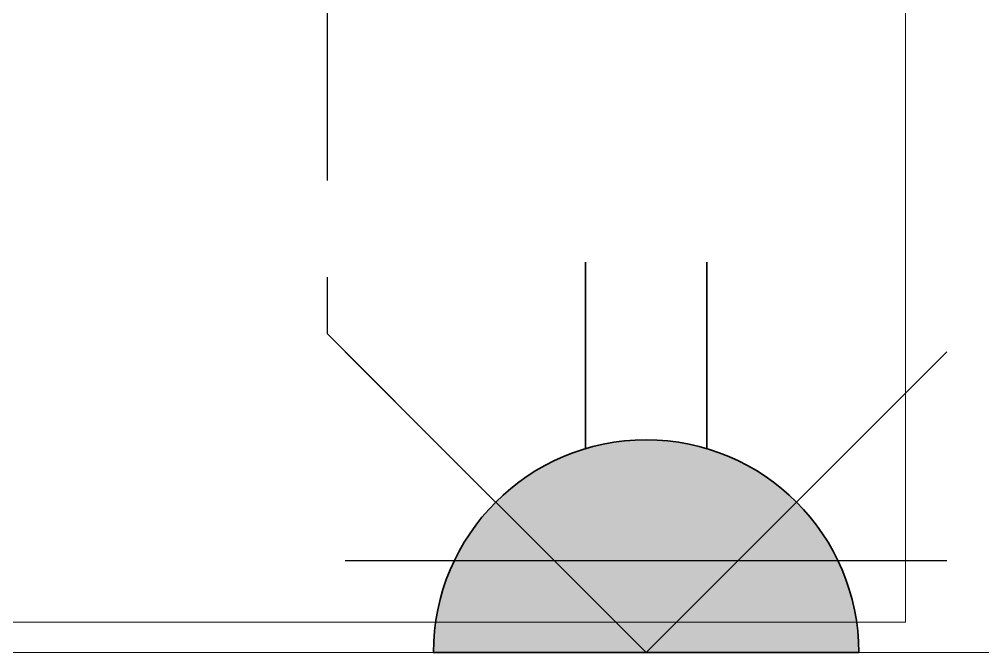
# Model space of a CAD drawing. Header units: inches. Extents: x -12418 to 242017, y -29325 to 19878.
# Drawn here: x 6534 to 7327, y -10017 to -9497 of the extents above; entities that cross this region are included whole.
import ezdxf
from ezdxf.enums import TextEntityAlignment as Align

# ---------------------------------------------------------------- set-up
doc = ezdxf.new("R2010")
doc.units = ezdxf.units.IN
doc.header["$LTSCALE"] = 25
doc.header["$MEASUREMENT"] = 0
doc.linetypes.add('DASHDOT', pattern=[25.4, 12.7, -6.35, 0, -6.35])
doc.linetypes.add('HIDDEN', pattern=[9.525, 6.35, -3.175])
doc.layers.get('0').update_dxf_attribs({"color": 8})
doc.layers.get('Defpoints').update_dxf_attribs({"color": 8})
for name, color, linetype, lineweight in [('00-Ground Floor$0$LOADING', 253, 'Continuous', 5), ('00-Ground Floor$0$NEW Wall', 166, 'Continuous', 5), ('00-Ground Floor$0$Walls', 251, 'Continuous', 5), ('E-LITE-CLNG-CNDT', 6, 'DASHDOT', 35), ('E-LITE-EXIT-NUMB', 6, 'Continuous', 25), ('E-POWR-FLOR-CNDT', 6, 'HIDDEN', 25), ('E-POWR-WALL @ 100', 4, 'Continuous', 35)]:
    doc.layers.add(name, color=color, linetype=linetype, lineweight=lineweight)
doc.styles.add('DC_Simplex', font='SIMPLEX.shx', dxfattribs={"width": 0.7})

# ---------------------------------------------------------------- blocks, each defined once
blk = doc.blocks.new('*X106')
at = {"color": 0}
for p, q in [((13, 1), (13, 1)), ((13, 1), (13, 1)), ((13, 1), (13, 1)), ((13, 1), (13, 1)), ((13, 1), (13, 1)), ((13, 1), (13, 1)), ((13, 1), (13, 1)), ((13, 1), (13, 1)), ((13, 1), (13, 1)), ((13, 1), (13, 1)), ((13, 1), (13, 1)), ((13, 1), (13, 1)), ((13, 1), (13, 1)), ((13, 1), (13, 1)), ((13, 1), (13, 1)), ((13, 1), (14, 1)), ((13, 1), (14, 1)), ((13, 1), (14, 1)), ((13, 1), (13, 1)), ((13, 1), (13, 1)), ((13, 1), (13, 1)), ((13, 1), (13, 1)), ((13, 1), (13, 1)), ((13, 1), (13, 1)), ((13, 1), (13, 1)), ((13, 1), (13, 1)), ((13, 1), (13, 1)), ((13, 1), (13, 1)), ((13, 1), (13, 1)), ((13, 1), (13, 1)), ((13, 1), (13, 1)), ((13, 1), (13, 1)), ((13, 1), (13, 1)), ((13, 1), (13, 1)), ((13, 1), (13, 1)), ((13, 1), (13, 1)), ((13, 1), (13, 1)), ((13, 1), (13, 1)), ((13, 1), (13, 1)), ((13, 1), (13, 1)), ((13, 1), (13, 1)), ((13, 1), (13, 1)), ((13, 1), (13, 1)), ((13, 1), (13, 1)), ((13, 1), (13, 1)), ((13, 1), (13, 1)), ((13, 1), (13, 1)), ((13, 1), (13, 1)), ((13, 1), (13, 1)), ((13, 1), (13, 1)), ((13, 1), (13, 1)), ((13, 1), (13, 1)), ((13, 1), (13, 1)), ((13, 1), (13, 1)), ((13, 1), (13, 1)), ((13, 1), (13, 1)), ((13, 1), (13, 1)), ((13, 1), (13, 1)), ((13, 1), (13, 1)), ((13, 1), (13, 1)), ((13, 1), (13, 1)), ((13, 1), (13, 1)), ((13, 1), (13, 1)), ((13, 1), (13, 1)), ((13, 1), (13, 1)), ((13, 1), (13, 1)), ((13, 1), (13, 1)), ((13, 1), (13, 1)), ((13, 1), (13, 1)), ((13, 1), (13, 1)), ((13, 1), (13, 1)), ((13, 1), (13, 1)), ((13, 1), (13, 1)), ((13, 1), (13, 1)), ((13, 1), (13, 1)), ((13, 1), (13, 1)), ((13, 1), (13, 1)), ((13, 1), (13, 1)), ((13, 1), (13, 1)), ((13, 1), (13, 1)), ((13, 1), (13, 1)), ((13, 1), (13, 1)), ((13, 1), (13, 1)), ((13, 1), (13, 1)), ((13, 1), (13, 1)), ((13, 1), (13, 1)), ((13, 1), (13, 1)), ((13, 1), (13, 1)), ((13, 1), (13, 1)), ((13, 1), (13, 1)), ((13, 1), (13, 1)), ((13, 1), (13, 1)), ((13, 1), (13, 1)), ((13, 1), (13, 1)), ((13, 1), (13, 1)), ((13, 1), (13, 1)), ((13, 1), (13, 1)), ((13, 1), (13, 1)), ((13, 1), (13, 1)), ((13, 1), (13, 1)), ((13, 1), (13, 1)), ((13, 1), (13, 1)), ((13, 1), (13, 1)), ((13, 1), (13, 1)), ((13, 1), (13, 1)), ((13, 1), (13, 1)), ((13, 1), (13, 1)), ((13, 1), (13, 1)), ((13, 1), (13, 1)), ((13, 1), (13, 1)), ((13, 1), (13, 1)), ((13, 1), (13, 1)), ((13, 1), (13, 1)), ((13, 1), (13, 1)), ((13, 1), (13, 1)), ((13, 1), (13, 1)), ((13, 1), (13, 1)), ((13, 1), (13, 1)), ((13, 1), (13, 1)), ((13, 1), (13, 1)), ((13, 1), (13, 1)), ((13, 1), (13, 1)), ((13, 1), (13, 1)), ((13, 1), (14, 1)), ((13, 0), (13, 0)), ((13, 0), (13, 0)), ((13, 0), (13, 0)), ((13, 0), (13, 0)), ((13, 0), (13, 0)), ((13, 0), (13, 0)), ((13, 0), (13, 0)), ((13, 0), (13, 0)), ((13, 0), (13, 0)), ((13, 0), (13, 0)), ((13, 0), (13, 0)), ((13, 0), (13, 0)), ((13, 0), (13, 0)), ((13, 0), (13, 0)), ((13, 0), (13, 0)), ((13, 0), (13, 0)), ((13, 0), (13, 0)), ((13, 0), (13, 0)), ((13, 0), (13, 0)), ((13, 0), (13, 0)), ((13, 0), (13, 0)), ((13, 0), (13, 0)), ((13, 0), (13, 0)), ((13, 0), (13, 0)), ((13, 0), (13, 0)), ((13, 0), (13, 0)), ((13, 0), (13, 0)), ((13, 0), (13, 0)), ((13, 0), (13, 0)), ((13, 0), (13, 0)), ((13, 0), (13, 0)), ((13, 0), (13, 0)), ((13, 0), (13, 0)), ((13, 0), (13, 0)), ((13, 0), (13, 0)), ((13, 0), (13, 0)), ((13, 0), (13, 0)), ((13, 0), (13, 0)), ((13, 0), (13, 0)), ((13, 0), (13, 0)), ((13, 0), (13, 0)), ((13, 0), (13, 0)), ((13, 0), (13, 0)), ((13, 0), (13, 0)), ((13, 0), (13, 0)), ((13, 0), (13, 0)), ((13, 0), (13, 0)), ((13, 0), (13, 0)), ((13, 0), (14, 0)), ((13, 0), (14, 0)), ((13, 0), (13, 0)), ((13, 0), (14, 0)), ((14, 1), (14, 1)), ((14, 1), (14, 1)), ((14, 1), (14, 1)), ((14, 1), (14, 1)), ((14, 1), (14, 1)), ((14, 1), (14, 1)), ((14, 1), (14, 1)), ((14, 1), (14, 1)), ((14, 1), (14, 1)), ((14, 1), (14, 1)), ((14, 1), (14, 1)), ((14, 1), (14, 1)), ((14, 1), (14, 1)), ((14, 1), (14, 1)), ((14, 1), (14, 1)), ((14, 1), (14, 1)), ((14, 1), (14, 1)), ((14, 1), (14, 1)), ((14, 1), (14, 1)), ((14, 1), (14, 1)), ((14, 1), (14, 1)), ((14, 1), (14, 1)), ((14, 1), (14, 1)), ((14, 1), (14, 1)), ((14, 1), (14, 1)), ((14, 1), (14, 1)), ((14, 1), (14, 1)), ((14, 1), (14, 1)), ((14, 1), (14, 1)), ((14, 1), (14, 1)), ((14, 1), (14, 1)), ((14, 1), (14, 1)), ((14, 1), (14, 1)), ((14, 1), (14, 1)), ((14, 1), (14, 1)), ((14, 1), (14, 1)), ((14, 1), (14, 1)), ((14, 1), (14, 1)), ((14, 1), (14, 1)), ((14, 1), (14, 1)), ((14, 1), (14, 1)), ((14, 1), (14, 1)), ((14, 1), (14, 1)), ((14, 1), (14, 1)), ((14, 1), (14, 1)), ((14, 1), (14, 1)), ((14, 1), (14, 1)), ((14, 1), (14, 1)), ((14, 1), (14, 1)), ((14, 1), (14, 1)), ((14, 1), (14, 1)), ((14, 1), (14, 1)), ((14, 1), (14, 1)), ((14, 1), (14, 1)), ((14, 1), (14, 1)), ((14, 1), (14, 1)), ((14, 1), (14, 1)), ((14, 1), (14, 1)), ((14, 1), (14, 1)), ((14, 1), (14, 1)), ((14, 1), (14, 1)), ((14, 1), (14, 1)), ((14, 1), (14, 1)), ((14, 1), (14, 1)), ((14, 1), (14, 1)), ((14, 1), (14, 1)), ((14, 1), (14, 1)), ((14, 1), (14, 1)), ((14, 1), (14, 1)), ((14, 1), (14, 1)), ((14, 1), (14, 1)), ((14, 1), (14, 1)), ((14, 1), (14, 1)), ((14, 1), (14, 1)), ((14, 1), (14, 1)), ((14, 1), (14, 1)), ((14, 1), (14, 1)), ((14, 1), (14, 1)), ((14, 1), (14, 1)), ((14, 1), (14, 1)), ((14, 1), (14, 1)), ((14, 1), (14, 1)), ((14, 1), (14, 1)), ((14, 1), (14, 1)), ((14, 1), (14, 1)), ((14, 1), (14, 1)), ((14, 1), (14, 1)), ((14, 1), (14, 1)), ((14, 1), (14, 1)), ((14, 1), (14, 1)), ((14, 1), (14, 1)), ((14, 1), (14, 1)), ((14, 1), (14, 1)), ((14, 1), (14, 1)), ((14, 0), (14, 0)), ((14, 0), (14, 0)), ((14, 0), (14, 0)), ((14, 0), (14, 0)), ((14, 0), (14, 0)), ((14, 0), (14, 0)), ((14, 0), (14, 0)), ((14, 0), (14, 0)), ((14, 0), (14, 0)), ((14, 0), (14, 0)), ((14, 0), (14, 0)), ((14, 0), (14, 0)), ((14, 0), (14, 0)), ((14, 0), (14, 0)), ((14, 0), (14, 0)), ((14, 0), (14, 0)), ((14, 0), (14, 0)), ((14, 0), (14, 0)), ((14, 0), (14, 0)), ((14, 0), (14, 0)), ((14, 0), (14, 0)), ((14, 0), (14, 0)), ((14, 0), (14, 0)), ((14, 0), (14, 0)), ((14, 0), (14, 0)), ((14, 0), (14, 0)), ((14, 0), (14, 0)), ((14, 0), (14, 0)), ((14, 0), (14, 0)), ((14, 0), (14, 0)), ((14, 0), (14, 0)), ((14, 0), (14, 0)), ((14, 0), (14, 0)), ((14, 0), (14, 0)), ((14, 0), (14, 0)), ((14, 0), (14, 0)), ((14, 0), (14, 0)), ((14, 0), (14, 0)), ((14, 0), (14, 0)), ((14, 0), (14, 0)), ((14, 0), (14, 0)), ((14, 0), (14, 0)), ((14, 0), (14, 0)), ((14, 0), (14, 0)), ((14, 0), (14, 0)), ((14, 0), (14, 0)), ((14, 0), (14, 0)), ((14, 0), (14, 0)), ((13, 0), (13, 0)), ((13, 0), (14, 0)), ((13, 0), (13, 0)), ((13, 0), (14, 0)), ((13, 0), (13, 0)), ((13, 0), (14, 0)), ((13, 0), (13, 0)), ((13, 0), (13, 0)), ((13, 0), (13, 0)), ((13, 0), (13, 0)), ((13, 0), (14, 0)), ((13, 0), (13, 0)), ((13, 0), (14, 0)), ((13, 0), (13, 0)), ((13, 0), (14, 0)), ((13, 0), (13, 0)), ((13, 0), (14, 0)), ((13, 0), (13, 0)), ((13, 0), (14, 0)), ((13, 0), (13, 0)), ((13, 0), (14, 0)), ((13, 0), (13, 0)), ((13, 0), (14, 0)), ((13, 0), (13, 0)), ((13, 0), (13, 0)), ((13, 0), (13, 0)), ((13, 0), (14, 0)), ((13, 0), (13, 0)), ((13, 0), (14, 0)), ((13, 0), (13, 0)), ((13, 0), (14, 0)), ((13, 0), (13, 0)), ((13, 0), (14, 0)), ((13, 0), (13, 0)), ((13, 0), (13, 0)), ((13, 0), (13, 0)), ((13, 0), (13, 0)), ((13, 0), (13, 0)), ((13, 0), (13, 0)), ((13, 0), (13, 0)), ((13, 0), (13, 0)), ((13, 0), (13, 0)), ((13, 0), (13, 0)), ((13, 0), (13, 0)), ((13, 0), (13, 0)), ((13, 0), (13, 0)), ((13, 0), (13, 0)), ((13, 0), (13, 0)), ((13, 0), (13, 0)), ((13, 0), (13, 0)), ((13, 0), (13, 0)), ((13, 0), (13, 0)), ((13, 0), (13, 0)), ((13, 0), (13, 0)), ((13, 0), (13, 0)), ((13, 0), (13, 0)), ((13, 0), (13, 0)), ((13, 0), (13, 0)), ((13, 0), (13, 0)), ((13, 0), (13, 0)), ((13, 0), (13, 0)), ((13, 0), (13, 0)), ((13, 0), (13, 0)), ((13, 0), (13, 0)), ((13, -1), (13, -1)), ((13, -1), (13, -1)), ((13, -1), (13, -1)), ((13, -1), (13, -1)), ((13, -1), (13, -1)), ((13, -1), (14, -1)), ((13, -1), (13, -1)), ((14, 0), (14, 0)), ((14, 0), (14, 0)), ((14, 0), (14, 0)), ((14, 0), (14, 0)), ((14, 0), (14, 0)), ((14, 0), (14, 0)), ((14, 0), (14, 0)), ((14, 0), (14, 0)), ((14, 0), (14, 0)), ((14, 0), (14, 0)), ((14, 0), (14, 0)), ((14, 0), (14, 0)), ((14, 0), (14, 0)), ((14, 0), (14, 0)), ((14, 0), (14, 0)), ((13, 0), (14, 0)), ((14, 0), (14, 0)), ((14, 0), (14, 0)), ((14, 0), (14, 0)), ((14, 0), (14, 0)), ((14, 0), (14, 0)), ((14, 0), (14, 0)), ((14, 0), (14, 0)), ((14, 0), (14, 0)), ((14, 0), (14, 0)), ((14, 0), (14, 0)), ((14, 0), (14, 0)), ((14, 0), (14, 0)), ((14, 0), (14, 0)), ((14, 0), (14, 0)), ((14, 0), (14, 0)), ((14, 0), (14, 0)), ((14, 0), (14, 0)), ((14, 0), (14, 0)), ((14, 0), (14, 0)), ((14, 0), (14, 0)), ((14, 0), (14, 0)), ((14, 0), (14, 0)), ((14, 0), (14, 0)), ((14, 0), (14, 0)), ((14, 0), (14, 0)), ((14, 0), (14, 0)), ((14, 0), (14, 0)), ((14, 0), (14, 0)), ((14, 0), (14, 0)), ((14, 0), (14, 0)), ((14, 0), (14, 0)), ((14, 0), (14, 0)), ((14, 0), (14, 0)), ((14, 0), (14, 0)), ((14, -1), (14, -1)), ((14, -1), (14, -1)), ((14, -1), (14, -1)), ((14, -1), (14, -1)), ((14, -1), (14, -1))]:
    blk.add_line(p, q, dxfattribs=at)
blk = doc.blocks.new('*X105')
at = {"color": 0}
for p, q in [((5, 3), (5, 3)), ((5, 3), (5, 3)), ((5, 3), (5, 3)), ((5, 3), (5, 3)), ((5, 3), (5, 3)), ((5, 3), (5, 3)), ((5, 3), (5, 3)), ((5, 3), (5, 3)), ((5, 3), (5, 3)), ((5, 3), (5, 3)), ((5, 3), (5, 3)), ((5, 3), (5, 3)), ((5, 3), (5, 3)), ((5, 3), (5, 3)), ((5, 3), (5, 3)), ((5, 3), (5, 3)), ((5, 3), (5, 3)), ((5, 3), (5, 3)), ((5, 3), (5, 3)), ((5, 3), (5, 3)), ((5, 3), (5, 3)), ((5, 3), (5, 3)), ((5, 3), (5, 3)), ((5, 3), (5, 3)), ((5, 3), (5, 3)), ((5, 3), (5, 3)), ((5, 3), (5, 3)), ((5, 3), (5, 3)), ((5, 3), (5, 3)), ((5, 3), (5, 3)), ((5, 3), (5, 3)), ((5, 3), (5, 3)), ((5, 3), (5, 3)), ((5, 3), (5, 3)), ((5, 3), (5, 3)), ((5, 3), (5, 3)), ((5, 3), (5, 3)), ((5, 3), (5, 3)), ((5, 3), (5, 3)), ((5, 3), (5, 3)), ((5, 3), (5, 3)), ((5, 3), (5, 3)), ((5, 3), (5, 3)), ((5, 3), (5, 3)), ((5, 3), (5, 3)), ((5, 3), (5, 3)), ((5, 3), (5, 3)), ((5, 3), (5, 3)), ((5, 3), (5, 3)), ((5, 3), (5, 3)), ((5, 3), (5, 3)), ((5, 3), (5, 3)), ((5, 3), (5, 3)), ((5, 3), (5, 3)), ((5, 3), (5, 3)), ((5, 3), (5, 3)), ((5, 3), (5, 3)), ((5, 3), (5, 3)), ((5, 3), (5, 3)), ((5, 3), (5, 3)), ((5, 3), (5, 3)), ((5, 3), (5, 3)), ((5, 3), (5, 3)), ((5, 3), (5, 3)), ((5, 3), (5, 3)), ((5, 3), (5, 3)), ((6, 3), (5, 3)), ((5, 3), (5, 3)), ((6, 3), (5, 3)), ((5, 3), (5, 3)), ((6, 3), (5, 3)), ((5, 3), (5, 3)), ((6, 3), (5, 3)), ((5, 3), (5, 3)), ((5, 3), (5, 3)), ((5, 3), (5, 3)), ((5, 3), (5, 3)), ((5, 3), (5, 3)), ((5, 3), (5, 3)), ((5, 3), (5, 3)), ((5, 3), (5, 3)), ((5, 3), (5, 3)), ((5, 3), (5, 3)), ((5, 3), (5, 3)), ((5, 3), (5, 3)), ((5, 3), (5, 3)), ((5, 3), (5, 3)), ((5, 3), (5, 3)), ((5, 3), (5, 3)), ((5, 3), (5, 3)), ((5, 3), (5, 3)), ((5, 3), (5, 3)), ((5, 3), (5, 3)), ((5, 3), (5, 3)), ((5, 3), (5, 3)), ((5, 3), (5, 3)), ((6, 3), (6, 3)), ((6, 3), (6, 3)), ((6, 3), (6, 3)), ((6, 3), (6, 3)), ((6, 3), (6, 3)), ((6, 3), (6, 3)), ((6, 3), (6, 3)), ((6, 3), (6, 3)), ((6, 3), (6, 3)), ((6, 3), (6, 3)), ((6, 3), (6, 3)), ((6, 3), (6, 3)), ((6, 3), (6, 3)), ((6, 3), (6, 3)), ((6, 3), (6, 3)), ((6, 3), (6, 3)), ((6, 3), (6, 3)), ((6, 3), (6, 3)), ((6, 3), (6, 3)), ((6, 3), (6, 3)), ((6, 3), (6, 3)), ((6, 3), (6, 3)), ((6, 3), (6, 3)), ((6, 3), (6, 3)), ((6, 3), (6, 3)), ((6, 3), (6, 3)), ((6, 3), (6, 3)), ((6, 3), (6, 3)), ((6, 3), (6, 3)), ((6, 3), (6, 3)), ((6, 3), (6, 3)), ((6, 3), (6, 3)), ((6, 3), (6, 3)), ((6, 3), (6, 3)), ((6, 3), (6, 3)), ((6, 3), (6, 3)), ((6, 3), (6, 3)), ((6, 3), (6, 3)), ((6, 3), (6, 3)), ((6, 3), (6, 3)), ((6, 3), (6, 3)), ((6, 3), (6, 3)), ((6, 3), (6, 3)), ((6, 3), (6, 3)), ((6, 3), (6, 3)), ((6, 3), (6, 3)), ((6, 3), (6, 3)), ((6, 3), (6, 3)), ((6, 3), (6, 3)), ((6, 3), (6, 3)), ((6, 3), (6, 3)), ((6, 3), (6, 3)), ((6, 3), (6, 3)), ((6, 3), (6, 3)), ((6, 3), (6, 3)), ((6, 3), (6, 3)), ((6, 3), (6, 3)), ((6, 3), (6, 3)), ((6, 3), (6, 3)), ((6, 3), (6, 3)), ((6, 3), (6, 3)), ((6, 3), (6, 3)), ((6, 3), (6, 3)), ((6, 3), (6, 3)), ((6, 3), (6, 3)), ((6, 3), (6, 3)), ((6, 3), (6, 3)), ((6, 3), (6, 3)), ((6, 3), (6, 3)), ((6, 3), (6, 3)), ((6, 3), (6, 3)), ((6, 3), (6, 3)), ((6, 3), (6, 3)), ((6, 3), (6, 3)), ((6, 3), (6, 3)), ((6, 3), (6, 3)), ((6, 3), (6, 3)), ((6, 3), (6, 3)), ((6, 3), (6, 3)), ((6, 3), (6, 3)), ((6, 3), (6, 3)), ((6, 3), (6, 3)), ((6, 3), (6, 3)), ((6, 3), (6, 3)), ((6, 3), (6, 3)), ((6, 3), (6, 3)), ((6, 3), (6, 3)), ((6, 3), (6, 3)), ((6, 3), (6, 3)), ((6, 3), (6, 3)), ((6, 3), (6, 3)), ((6, 3), (6, 3)), ((6, 3), (6, 3)), ((6, 3), (6, 3)), ((6, 3), (6, 3)), ((6, 3), (6, 3)), ((6, 3), (6, 3)), ((6, 3), (6, 3)), ((6, 3), (6, 3)), ((6, 3), (6, 3)), ((6, 3), (6, 3)), ((6, 3), (6, 3)), ((6, 3), (6, 3)), ((6, 3), (6, 3)), ((6, 3), (6, 3)), ((6, 3), (6, 3)), ((6, 3), (6, 3)), ((6, 3), (6, 3)), ((6, 3), (6, 3)), ((6, 3), (6, 3)), ((6, 3), (6, 3)), ((6, 3), (6, 3)), ((6, 3), (6, 3)), ((6, 3), (6, 3)), ((6, 3), (6, 3)), ((6, 3), (6, 3)), ((6, 3), (6, 3)), ((6, 3), (6, 3)), ((6, 3), (6, 3)), ((6, 3), (6, 3)), ((6, 3), (6, 3)), ((6, 3), (6, 3)), ((6, 3), (6, 3)), ((6, 3), (6, 3)), ((6, 3), (6, 3)), ((6, 3), (6, 3)), ((6, 3), (6, 3)), ((6, 3), (6, 3)), ((6, 3), (6, 3)), ((6, 3), (6, 3)), ((6, 3), (6, 3)), ((6, 3), (6, 3)), ((6, 3), (6, 3)), ((6, 3), (6, 3)), ((6, 3), (6, 3)), ((6, 3), (6, 3)), ((6, 3), (6, 3)), ((6, 3), (6, 3)), ((6, 3), (6, 3)), ((6, 3), (6, 3)), ((6, 3), (6, 3)), ((6, 3), (6, 3)), ((6, 3), (6, 3)), ((6, 3), (6, 3)), ((6, 3), (6, 3)), ((6, 3), (6, 3)), ((6, 3), (6, 3)), ((6, 3), (6, 3)), ((6, 3), (6, 3)), ((6, 3), (6, 3)), ((6, 3), (6, 3)), ((6, 3), (6, 3)), ((6, 3), (6, 3)), ((6, 3), (6, 3)), ((6, 3), (6, 3)), ((6, 3), (6, 3)), ((6, 3), (6, 3)), ((6, 3), (6, 3)), ((6, 3), (6, 3)), ((6, 3), (6, 3)), ((6, 3), (6, 3)), ((6, 3), (6, 3)), ((6, 3), (6, 3)), ((6, 3), (6, 3)), ((6, 3), (6, 3)), ((6, 3), (6, 3)), ((6, 3), (6, 3)), ((6, 3), (6, 3)), ((6, 3), (6, 3)), ((6, 3), (6, 3)), ((6, 3), (6, 3)), ((6, 3), (6, 3)), ((6, 3), (6, 3)), ((6, 3), (6, 3)), ((6, 3), (6, 3)), ((6, 3), (6, 3)), ((6, 3), (6, 3)), ((6, 3), (6, 3)), ((6, 3), (6, 3)), ((6, 3), (6, 3)), ((6, 3), (6, 3)), ((6, 3), (6, 3)), ((6, 3), (6, 3)), ((6, 3), (6, 3)), ((6, 3), (6, 3)), ((6, 3), (6, 3)), ((6, 3), (6, 3)), ((6, 3), (6, 3)), ((6, 3), (6, 3)), ((6, 3), (6, 3)), ((6, 3), (6, 3)), ((6, 3), (6, 3)), ((6, 3), (6, 3)), ((6, 3), (6, 3)), ((6, 3), (6, 3)), ((6, 3), (6, 3)), ((6, 3), (6, 3)), ((6, 3), (6, 3)), ((6, 3), (6, 3)), ((6, 3), (6, 3)), ((6, 3), (6, 3)), ((6, 3), (6, 3)), ((6, 3), (6, 3)), ((6, 3), (6, 3)), ((6, 3), (5, 3)), ((6, 3), (5, 3)), ((6, 3), (5, 3)), ((6, 3), (5, 3)), ((6, 3), (5, 3)), ((6, 3), (6, 3)), ((6, 3), (6, 3)), ((6, 3), (6, 3)), ((6, 3), (6, 3)), ((6, 3), (6, 3)), ((6, 3), (6, 3)), ((6, 3), (6, 3)), ((6, 3), (6, 3)), ((6, 3), (6, 3)), ((6, 3), (6, 3)), ((6, 3), (6, 3)), ((6, 3), (6, 3)), ((6, 3), (6, 3)), ((6, 3), (6, 3)), ((6, 3), (6, 3)), ((6, 3), (6, 3)), ((6, 3), (6, 3)), ((6, 3), (6, 3)), ((6, 3), (6, 3)), ((6, 3), (6, 3)), ((6, 3), (6, 3)), ((6, 3), (6, 3)), ((6, 3), (6, 3)), ((6, 3), (6, 3)), ((6, 3), (6, 3)), ((6, 3), (6, 3)), ((6, 3), (6, 3)), ((6, 3), (6, 3)), ((6, 3), (6, 3)), ((6, 3), (6, 3)), ((6, 3), (6, 3)), ((6, 3), (6, 3)), ((6, 3), (6, 3)), ((6, 3), (6, 3)), ((6, 3), (6, 3)), ((6, 3), (6, 3)), ((6, 3), (6, 3)), ((6, 3), (6, 3)), ((6, 3), (6, 3)), ((6, 3), (6, 3)), ((6, 3), (6, 3)), ((6, 3), (6, 3)), ((6, 3), (6, 3)), ((6, 3), (6, 3)), ((6, 3), (6, 3)), ((6, 3), (6, 3)), ((6, 3), (6, 3)), ((6, 3), (6, 3)), ((6, 3), (6, 3)), ((6, 3), (6, 3)), ((6, 3), (6, 3)), ((6, 3), (6, 3)), ((6, 3), (6, 3)), ((6, 3), (6, 3)), ((6, 3), (6, 3)), ((6, 3), (6, 3)), ((6, 3), (6, 3)), ((6, 3), (6, 3)), ((6, 3), (6, 3)), ((6, 3), (6, 3)), ((6, 3), (6, 3)), ((6, 3), (6, 3)), ((6, 3), (6, 3)), ((6, 3), (6, 3)), ((6, 3), (6, 3)), ((6, 3), (6, 3)), ((6, 3), (6, 3)), ((6, 3), (6, 3)), ((6, 3), (6, 3)), ((6, 3), (6, 3)), ((6, 3), (6, 3)), ((6, 3), (6, 3)), ((6, 3), (6, 3)), ((6, 3), (6, 3)), ((6, 3), (6, 3)), ((6, 3), (6, 3)), ((6, 3), (6, 3)), ((6, 3), (6, 3)), ((6, 3), (6, 3)), ((6, 3), (6, 3)), ((6, 3), (6, 3)), ((6, 3), (6, 3)), ((6, 3), (6, 3)), ((6, 3), (6, 3)), ((6, 3), (6, 3)), ((6, 3), (6, 3)), ((6, 3), (6, 3)), ((6, 3), (6, 3)), ((6, 3), (6, 3)), ((6, 3), (6, 3)), ((6, 3), (6, 3)), ((6, 3), (6, 3)), ((6, 3), (6, 3)), ((6, 3), (6, 3)), ((6, 3), (6, 3)), ((6, 3), (6, 3)), ((6, 3), (6, 3)), ((6, 3), (6, 3)), ((6, 3), (6, 3)), ((6, 3), (6, 3)), ((6, 3), (6, 3)), ((6, 3), (6, 3)), ((6, 3), (6, 3)), ((6, 3), (6, 3)), ((6, 3), (6, 3)), ((6, 3), (6, 3)), ((6, 3), (6, 3)), ((6, 3), (6, 3)), ((6, 3), (6, 3)), ((6, 3), (6, 3)), ((6, 3), (6, 3)), ((6, 3), (6, 3)), ((6, 3), (6, 3)), ((6, 3), (6, 3)), ((6, 3), (6, 3)), ((6, 3), (6, 3)), ((6, 3), (6, 3)), ((6, 3), (6, 3)), ((6, 3), (6, 3)), ((6, 3), (6, 3)), ((6, 3), (6, 3)), ((6, 3), (6, 3)), ((6, 3), (6, 3)), ((6, 3), (6, 3)), ((6, 3), (6, 3)), ((6, 3), (6, 3)), ((6, 3), (6, 3)), ((6, 3), (6, 3)), ((6, 3), (6, 3)), ((6, 3), (6, 3)), ((6, 3), (6, 3)), ((6, 3), (6, 3)), ((6, 3), (6, 3)), ((6, 3), (6, 3)), ((6, 3), (6, 3)), ((6, 3), (6, 3)), ((6, 3), (6, 3)), ((6, 3), (6, 3)), ((6, 3), (6, 3)), ((6, 3), (6, 3)), ((6, 3), (6, 3)), ((6, 3), (6, 3)), ((6, 3), (6, 3)), ((6, 3), (6, 3)), ((6, 3), (6, 3)), ((6, 3), (6, 3)), ((6, 3), (6, 3)), ((6, 3), (6, 3)), ((6, 3), (6, 3)), ((6, 3), (6, 3)), ((6, 3), (6, 3)), ((6, 3), (6, 3)), ((6, 3), (6, 3)), ((6, 3), (6, 3)), ((6, 3), (6, 3)), ((6, 3), (6, 3)), ((6, 3), (6, 3)), ((6, 3), (6, 3)), ((6, 3), (6, 3)), ((6, 3), (6, 3)), ((6, 3), (6, 3)), ((6, 3), (6, 3)), ((6, 3), (6, 3)), ((6, 3), (6, 3)), ((6, 3), (6, 3)), ((6, 3), (6, 3)), ((6, 3), (6, 3)), ((6, 3), (6, 3)), ((6, 3), (6, 3)), ((6, 3), (6, 3)), ((6, 3), (6, 3)), ((6, 3), (6, 3)), ((6, 3), (6, 3)), ((6, 3), (6, 3)), ((6, 3), (6, 3)), ((6, 3), (6, 3)), ((6, 3), (6, 3)), ((6, 3), (6, 3)), ((6, 3), (6, 3)), ((6, 3), (6, 3)), ((6, 3), (6, 3)), ((6, 3), (6, 3)), ((6, 3), (6, 3)), ((6, 3), (6, 3)), ((6, 3), (6, 3)), ((6, 3), (6, 3)), ((6, 3), (6, 3)), ((6, 3), (6, 3)), ((6, 3), (6, 3)), ((6, 3), (6, 3)), ((6, 3), (6, 3)), ((6, 3), (6, 3)), ((6, 3), (6, 3)), ((6, 3), (6, 3)), ((6, 3), (6, 3)), ((6, 3), (6, 3)), ((6, 3), (6, 3)), ((6, 3), (6, 3)), ((6, 3), (6, 3)), ((6, 3), (6, 3)), ((6, 3), (6, 3)), ((6, 3), (6, 3)), ((6, 3), (6, 3)), ((6, 3), (6, 3)), ((6, 3), (6, 3)), ((6, 3), (6, 3)), ((6, 3), (6, 3)), ((6, 3), (6, 3)), ((6, 3), (6, 3)), ((6, 3), (6, 3)), ((6, 3), (6, 3)), ((6, 3), (6, 3)), ((6, 3), (6, 3)), ((6, 3), (6, 3)), ((6, 3), (6, 3)), ((6, 3), (6, 3)), ((6, 3), (6, 3)), ((6, 3), (6, 3)), ((6, 3), (6, 3)), ((6, 3), (6, 3)), ((6, 3), (6, 3)), ((6, 3), (6, 3)), ((6, 3), (6, 3)), ((6, 3), (6, 3)), ((6, 3), (6, 3)), ((6, 3), (6, 3)), ((6, 3), (6, 3)), ((6, 3), (6, 3)), ((6, 3), (6, 3)), ((6, 3), (6, 3)), ((6, 3), (6, 3)), ((6, 3), (6, 3)), ((6, 3), (6, 3)), ((6, 3), (6, 3)), ((6, 3), (6, 3)), ((6, 3), (6, 3)), ((6, 3), (6, 3)), ((6, 3), (6, 3)), ((6, 3), (6, 3)), ((6, 3), (6, 3)), ((6, 3), (6, 3)), ((6, 3), (6, 3)), ((6, 3), (6, 3)), ((6, 3), (6, 3)), ((6, 3), (6, 3)), ((6, 3), (6, 3)), ((6, 3), (6, 3)), ((6, 3), (6, 3)), ((6, 3), (6, 3)), ((6, 3), (6, 3)), ((6, 3), (6, 3)), ((6, 3), (6, 3)), ((6, 3), (6, 3)), ((6, 3), (6, 3)), ((6, 3), (6, 3)), ((6, 3), (6, 3)), ((6, 3), (6, 3)), ((6, 3), (6, 3)), ((6, 3), (6, 3)), ((6, 3), (6, 3)), ((6, 3), (6, 3)), ((6, 3), (6, 3)), ((6, 3), (6, 3)), ((6, 3), (6, 3)), ((6, 3), (6, 3)), ((6, 3), (6, 3)), ((6, 3), (6, 3)), ((6, 3), (6, 3)), ((6, 3), (6, 3)), ((6, 3), (6, 3)), ((6, 3), (6, 3)), ((6, 3), (6, 3)), ((6, 3), (6, 3)), ((6, 3), (6, 3)), ((6, 3), (6, 3)), ((6, 3), (6, 3)), ((6, 3), (6, 3)), ((6, 3), (6, 3)), ((6, 3), (6, 3)), ((6, 3), (6, 3)), ((6, 3), (6, 3)), ((6, 3), (6, 3)), ((6, 3), (6, 3)), ((6, 3), (6, 3)), ((6, 3), (6, 3)), ((6, 3), (6, 3)), ((6, 3), (6, 3)), ((6, 3), (6, 3)), ((6, 3), (6, 3)), ((6, 3), (6, 3)), ((6, 3), (6, 3)), ((6, 3), (6, 3)), ((6, 3), (6, 3)), ((6, 3), (6, 3)), ((6, 3), (6, 3)), ((6, 3), (6, 3)), ((6, 3), (6, 3)), ((6, 3), (6, 3)), ((6, 3), (6, 3)), ((6, 3), (6, 3)), ((6, 3), (6, 3)), ((6, 3), (6, 3)), ((6, 3), (6, 3)), ((6, 3), (6, 3)), ((6, 3), (6, 3)), ((6, 3), (6, 3)), ((6, 3), (6, 3)), ((6, 3), (6, 3)), ((6, 3), (6, 3)), ((6, 3), (6, 3)), ((6, 3), (6, 3)), ((6, 3), (6, 3)), ((6, 3), (6, 3)), ((6, 3), (6, 3)), ((6, 3), (6, 3)), ((6, 3), (6, 3)), ((6, 3), (6, 3))]:
    blk.add_line(p, q, dxfattribs=at)
blk = doc.blocks.new('00-Ground Floor$0$GF21043-P')
at = {"color": 0}
for p, q in [((0.8, 0.75), (-0.8, 0.75)), ((0.8, 0), (0.8, 0.75))]:
    blk.add_line(p, q, dxfattribs=at)
for points in [[(0.8, 0.75), (0.8, 0.75), (0.8, 0.75), (0.8, 0.75), (0.8, 0.75), (0.8, 0.75), (0.8, 0.75), (0.8, 0.75), (0.8, 0.75), (0.8, 0.75), (0.8, 0.75), (0.8, 0.75), (0.8, 0.75), (0.8, 0.75), (0.8, 0.75), (0.8, 0.75), (0.8, 0.75), (0.8, 0.75), (0.8, 0.75), (0.8, 0.75), (0.8, 0.75), (0.8, 0.75), (0.8, 0.75), (0.8, 0.75), (0.8, 0.75), (0.8, 0.75), (0.8, 0.75), (0.8, 0.75), (0.8, 0.75), (0.8, 0.75), (0.8, 0.75), (0.8, 0.75), (0.8, 0.75), (0.8, 0.75), (0.8, 0.75), (0.8, 0.75), (0.8, 0.75), (0.8, 0.75), (0.8, 0.75), (0.8, 0.75), (0.8, 0.75), (0.8, 0.75), (0.8, 0.75), (0.8, 0.75), (0.8, 0.75), (0.8, 0.75), (0.8, 0.75), (0.8, 0.75), (0.8, 0.75), (0.8, 0.75), (0.8, 0.75), (0.8, 0.75), (0.8, 0.75), (0.8, 0.75), (0.8, 0.75), (0.8, 0.75), (0.8, 0.75), (0.8, 0.75), (0.8, 0.75), (0.8, 0.75), (0.8, 0.75), (0.8, 0.75), (0.8, 0.75), (0.8, 0.75), (0.8, 0.75), (0.8, 0.75), (0.8, 0.75), (0.8, 0.75), (0.8, 0.75), (0.8, 0.75), (0.8, 0.75), (0.8, 0.75), (0.8, 0.75), (0.8, 0.75), (0.8, 0.75), (0.8, 0.75), (0.8, 0.75), (0.8, 0.75), (0.8, 0.75), (0.8, 0.75), (0.8, 0.75), (0.8, 0.75), (0.8, 0.75), (0.8, 0.75), (0.8, 0.75), (0.8, 0.75), (0.8, 0.75), (0.8, 0.75), (0.8, 0.75), (0.8, 0.75), (0.8, 0.75), (0.8, 0.75), (0.8, 0.75), (0.8, 0.75), (0.8, 0.75), (0.8, 0.75), (0.8, 0.75), (0.8, 0.75), (0.8, 0.75), (0.8, 0.75), (0.8, 0.75), (0.8, 0.75), (0.8, 0.75), (0.8, 0.75), (0.8, 0.75), (0.8, 0.75), (0.8, 0.75), (0.8, 0.75), (0.8, 0.75), (0.8, 0.75), (0.8, 0.75), (0.8, 0.75), (0.8, 0.75), (0.8, 0.75), (0.8, 0.75), (0.8, 0.75), (0.8, 0.75), (0.8, 0.75), (0.8, 0.75), (0.8, 0.75), (0.8, 0.75), (0.8, 0.75), (0.8, 0.75), (0.8, 0.75), (0.8, 0.75), (0.8, 0.75), (0.8, 0.75), (0.8, 0.75), (0.8, 0.75), (0.8, 0.75), (0.8, 0.75), (0.8, 0.75), (0.8, 0.75), (0.8, 0.75), (0.8, 0.75), (0.8, 0.75), (0.8, 0.75), (0.8, 0.75), (0.8, 0.75), (0.8, 0.75), (0.8, 0.75), (0.8, 0.75), (0.8, 0.75), (0.8, 0.75), (0.8, 0.75), (0.8, 0.75), (0.8, 0.75), (0.8, 0.75), (0.8, 0.75), (0.8, 0.75), (0.8, 0.75), (0.8, 0.75), (0.8, 0.75), (0.8, 0.75), (0.8, 0.75), (0.8, 0.75), (0.8, 0.75), (0.8, 0.75), (0.8, 0.75), (0.8, 0.75), (0.8, 0.75), (0.8, 0.75), (0.8, 0.75), (0.8, 0.75), (0.8, 0.75), (0.8, 0.75), (0.8, 0.75), (0.8, 0.75), (0.8, 0.75), (0.8, 0.75), (0.8, 0.75), (0.8, 0.75), (0.8, 0.75), (0.8, 0.75), (0.8, 0.75), (0.8, 0.75), (0.8, 0.75), (0.8, 0.75), (0.8, 0.75), (0.8, 0.75), (0.8, 0.75), (0.8, 0.75), (0.8, 0.75), (0.8, 0.75), (0.8, 0.75), (0.8, 0.75), (0.8, 0.75), (0.8, 0.75), (0.8, 0.75), (0.8, 0.75), (0.8, 0.75), (0.8, 0.75), (0.8, 0.75), (0.8, 0.75), (0.8, 0.75), (0.8, 0.75), (0.8, 0.75), (0.8, 0.75), (0.8, 0.75), (0.8, 0.75), (0.8, 0.75), (0.8, 0.75), (0.8, 0.75), (0.8, 0.75), (0.8, 0.75), (0.8, 0.75), (0.8, 0.75), (0.8, 0.75), (0.8, 0.75), (0.8, 0.75), (0.8, 0.75), (0.8, 0.75), (0.8, 0.75), (0.8, 0.75), (0.8, 0.75), (0.8, 0.75), (0.8, 0.75), (0.8, 0.75), (0.8, 0.75), (0.8, 0.75), (0.8, 0.75), (0.8, 0.75), (0.8, 0.75), (0.8, 0.75), (0.8, 0.75), (0.8, 0.75), (0.8, 0.75), (0.8, 0.75), (0.8, 0.75), (0.8, 0.75), (0.8, 0.75), (0.8, 0.75), (0.8, 0.75), (0.8, 0.75), (0.8, 0.75), (0.8, 0.75), (0.8, 0.75), (0.8, 0.75), (0.8, 0.75), (0.8, 0.75), (0.8, 0.75), (0.8, 0.75), (0.8, 0.75), (0.8, 0.75), (0.8, 0.75), (0.8, 0.75), (0.8, 0.75), (0.8, 0.75), (0.8, 0.75), (0.8, 0.75), (0.8, 0.75), (0.8, 0.75), (0.8, 0.75), (0.8, 0.75), (0.8, 0.75), (0.8, 0.75), (0.8, 0.75), (0.8, 0.75), (0.8, 0.75), (0.8, 0.75), (0.8, 0.75), (0.8, 0.75), (0.8, 0.75), (0.8, 0.75), (0.8, 0.75), (0.8, 0.75), (0.8, 0.75), (0.8, 0.75), (0.8, 0.75), (0.8, 0.75), (0.8, 0.75), (0.8, 0.75), (0.8, 0.75), (0.8, 0.75), (0.8, 0.75), (0.8, 0.75), (0.8, 0.75)], [(0.8, 0.75), (0.8, 0.75), (0.8, 0.75), (0.8, 0.75), (0.8, 0.75), (0.8, 0.75), (0.8, 0.75), (0.8, 0.75), (0.8, 0.75), (0.8, 0.75), (0.8, 0.75), (0.8, 0.75), (0.8, 0.75), (0.8, 0.75), (0.8, 0.75), (0.8, 0.75), (0.8, 0.75), (0.8, 0.75), (0.8, 0.75), (0.8, 0.75), (0.8, 0.75), (0.8, 0.75), (0.8, 0.75), (0.8, 0.75), (0.8, 0.75), (0.8, 0.75), (0.8, 0.75), (0.8, 0.75), (0.8, 0.75), (0.8, 0.75), (0.8, 0.75), (0.8, 0.75), (0.8, 0.75), (0.8, 0.75), (0.8, 0.75), (0.8, 0.75), (0.8, 0.75), (0.8, 0.75), (0.8, 0.75), (0.8, 0.75), (0.8, 0.75), (0.8, 0.75), (0.8, 0.75), (0.8, 0.75), (0.8, 0.75), (0.8, 0.75), (0.8, 0.75), (0.8, 0.75), (0.8, 0.75), (0.8, 0.75), (0.8, 0.75), (0.8, 0.75), (0.8, 0.75), (0.8, 0.75), (0.8, 0.75), (0.8, 0.75), (0.8, 0.75), (0.8, 0.75), (0.8, 0.75), (0.8, 0.75), (0.8, 0.75), (0.8, 0.75), (0.8, 0.75), (0.8, 0.75), (0.8, 0.75), (0.8, 0.75), (0.8, 0.75), (0.8, 0.75), (0.8, 0.75), (0.8, 0.75), (0.8, 0.75), (0.8, 0.75), (0.8, 0.75), (0.8, 0.75), (0.8, 0.75), (0.8, 0.75), (0.8, 0.75), (0.8, 0.75), (0.8, 0.75), (0.8, 0.75), (0.8, 0.75), (0.8, 0.75), (0.8, 0.75), (0.8, 0.75), (0.8, 0.75), (0.8, 0.75), (0.8, 0.75), (0.8, 0.75), (0.8, 0.75), (0.8, 0.75), (0.8, 0.75), (0.8, 0.75), (0.8, 0.75), (0.8, 0.75), (0.8, 0.75), (0.8, 0.75), (0.8, 0.75), (0.8, 0.75), (0.8, 0.75), (0.8, 0.75), (0.8, 0.75), (0.8, 0.75), (0.8, 0.75), (0.8, 0.75), (0.8, 0.75), (0.8, 0.75), (0.8, 0.75), (0.8, 0.75), (0.8, 0.75), (0.8, 0.75), (0.8, 0.75), (0.8, 0.75), (0.8, 0.75), (0.8, 0.75), (0.8, 0.75), (0.8, 0.75), (0.8, 0.75), (0.8, 0.75), (0.8, 0.75), (0.8, 0.75), (0.8, 0.75), (0.8, 0.75), (0.8, 0.75), (0.8, 0.75), (0.8, 0.75), (0.8, 0.75), (0.8, 0.75), (0.8, 0.75), (0.8, 0.75), (0.8, 0.75), (0.8, 0.75), (0.8, 0.75), (0.8, 0.75), (0.8, 0.75), (0.8, 0.75), (0.8, 0.75), (0.8, 0.75), (0.8, 0.75), (0.8, 0.75), (0.8, 0.75), (0.8, 0.75), (0.8, 0.75), (0.8, 0.75), (0.8, 0.75), (0.8, 0.75), (0.8, 0.75), (0.8, 0.75), (0.8, 0.75), (0.8, 0.75), (0.8, 0.75), (0.8, 0.75), (0.8, 0.75), (0.8, 0.75), (0.8, 0.75), (0.8, 0.75), (0.8, 0.75), (0.8, 0.75), (0.8, 0.75), (0.8, 0.75), (0.8, 0.75), (0.8, 0.75), (0.8, 0.75), (0.8, 0.75), (0.8, 0.75), (0.8, 0.75), (0.8, 0.75), (0.8, 0.75), (0.8, 0.75), (0.8, 0.75), (0.8, 0.75), (0.8, 0.75), (0.8, 0.75), (0.8, 0.75), (0.8, 0.75), (0.8, 0.75), (0.8, 0.75), (0.8, 0.75), (0.8, 0.75), (0.8, 0.75), (0.8, 0.75), (0.8, 0.75), (0.8, 0.75), (0.8, 0.75), (0.8, 0.75), (0.8, 0.75), (0.8, 0.75), (0.8, 0.75), (0.8, 0.75), (0.8, 0.75), (0.8, 0.75), (0.8, 0.75), (0.8, 0.75), (0.8, 0.75), (0.8, 0.75), (0.8, 0.75), (0.8, 0.75), (0.8, 0.75), (0.8, 0.75), (0.8, 0.75), (0.8, 0.75), (0.8, 0.75), (0.8, 0.75), (0.8, 0.75), (0.8, 0.75), (0.8, 0.75), (0.8, 0.75), (0.8, 0.75), (0.8, 0.75), (0.8, 0.75), (0.8, 0.75), (0.8, 0.75), (0.8, 0.75), (0.8, 0.75), (0.8, 0.75), (0.8, 0.75), (0.8, 0.75), (0.8, 0.75), (0.8, 0.75), (0.8, 0.75)], [(0.8, 0.75), (0.8, 0.75), (0.8, 0.75), (0.8, 0.75), (0.8, 0.75), (0.8, 0.75), (0.8, 0.75), (0.8, 0.75), (0.8, 0.75), (0.8, 0.75), (0.8, 0.75), (0.8, 0.75), (0.8, 0.75), (0.8, 0.75), (0.8, 0.75), (0.8, 0.75), (0.8, 0.75), (0.8, 0.75), (0.8, 0.75), (0.8, 0.75), (0.8, 0.75), (0.8, 0.75), (0.8, 0.75), (0.8, 0.75), (0.8, 0.75), (0.8, 0.75), (0.8, 0.75), (0.8, 0.75), (0.8, 0.75), (0.8, 0.75), (0.8, 0.75), (0.8, 0.75), (0.8, 0.75), (0.8, 0.75), (0.8, 0.75), (0.8, 0.75), (0.8, 0.75), (0.8, 0.75), (0.8, 0.75), (0.8, 0.75), (0.8, 0.75), (0.8, 0.75), (0.8, 0.75), (0.8, 0.75), (0.8, 0.75), (0.8, 0.75), (0.8, 0.75), (0.8, 0.75), (0.8, 0.75), (0.8, 0.75), (0.8, 0.75), (0.8, 0.75), (0.8, 0.75), (0.8, 0.75), (0.8, 0.75), (0.8, 0.75), (0.8, 0.75), (0.8, 0.75), (0.8, 0.75), (0.8, 0.75), (0.8, 0.75), (0.8, 0.75), (0.8, 0.75), (0.8, 0.75), (0.8, 0.75), (0.8, 0.75), (0.8, 0.75), (0.8, 0.75), (0.8, 0.75), (0.8, 0.75), (0.8, 0.75), (0.8, 0.75), (0.8, 0.75), (0.8, 0.75), (0.8, 0.75), (0.8, 0.75), (0.8, 0.75), (0.8, 0.75), (0.8, 0.75), (0.8, 0.75), (0.8, 0.75), (0.8, 0.75), (0.8, 0.75), (0.8, 0.75), (0.8, 0.75), (0.8, 0.75), (0.8, 0.75), (0.8, 0.75), (0.8, 0.75), (0.8, 0.75), (0.8, 0.75), (0.8, 0.75), (0.8, 0.75), (0.8, 0.75), (0.8, 0.75), (0.8, 0.75), (0.8, 0.75), (0.8, 0.75), (0.8, 0.75), (0.8, 0.75), (0.8, 0.75), (0.8, 0.75), (0.8, 0.75), (0.8, 0.75), (0.8, 0.75), (0.8, 0.75), (0.8, 0.75), (0.8, 0.75), (0.8, 0.75), (0.8, 0.75), (0.8, 0.75), (0.8, 0.75), (0.8, 0.75), (0.8, 0.75), (0.8, 0.75), (0.8, 0.75), (0.8, 0.75), (0.8, 0.75), (0.8, 0.75), (0.8, 0.75), (0.8, 0.75), (0.8, 0.75), (0.8, 0.75), (0.8, 0.75), (0.8, 0.75), (0.8, 0.75), (0.8, 0.75), (0.8, 0.75), (0.8, 0.75), (0.8, 0.75), (0.8, 0.75), (0.8, 0.75), (0.8, 0.75), (0.8, 0.75), (0.8, 0.75), (0.8, 0.75), (0.8, 0.75), (0.8, 0.75), (0.8, 0.75), (0.8, 0.75), (0.8, 0.75), (0.8, 0.75), (0.8, 0.75), (0.8, 0.75), (0.8, 0.75), (0.8, 0.75), (0.8, 0.75), (0.8, 0.75), (0.8, 0.75), (0.8, 0.75), (0.8, 0.75), (0.8, 0.75), (0.8, 0.75), (0.8, 0.75), (0.8, 0.75), (0.8, 0.75), (0.8, 0.75), (0.8, 0.75), (0.8, 0.75), (0.8, 0.75), (0.8, 0.75), (0.8, 0.75), (0.8, 0.75), (0.8, 0.75), (0.8, 0.75), (0.8, 0.75), (0.8, 0.75), (0.8, 0.75), (0.8, 0.75), (0.8, 0.75), (0.8, 0.75), (0.8, 0.75), (0.8, 0.75), (0.8, 0.75), (0.8, 0.75), (0.8, 0.75), (0.8, 0.75), (0.8, 0.75), (0.8, 0.75), (0.8, 0.75), (0.8, 0.75), (0.8, 0.75), (0.8, 0.75), (0.8, 0.75), (0.8, 0.75), (0.8, 0.75), (0.8, 0.75), (0.8, 0.75), (0.8, 0.75), (0.8, 0.75), (0.8, 0.75), (0.8, 0.75), (0.8, 0.75), (0.8, 0.75), (0.8, 0.75), (0.8, 0.75), (0.8, 0.75), (0.8, 0.75), (0.8, 0.75), (0.8, 0.75), (0.8, 0.75), (0.8, 0.75), (0.8, 0.75), (0.8, 0.75), (0.8, 0.75), (0.8, 0.75), (0.8, 0.75), (0.8, 0.75), (0.8, 0.75), (0.8, 0.75), (0.8, 0.75), (0.8, 0.75), (0.8, 0.75), (0.8, 0.75)]]:
    blk.add_lwpolyline(points, close=True, dxfattribs=at)
at = {"layer": '00-Ground Floor$0$NEW Wall', "color": 0, "linetype": 'Continuous'}
for points in [[(0.8, 0.75), (0.8, 0.75), (0.8, 0.75), (0.8, 0.75), (0.8, 0.75), (0.8, 0.75), (0.8, 0.75), (0.8, 0.75), (0.8, 0.75), (0.8, 0.75)], [(0.8, 0.75), (0.8, 0.75), (0.8, 0.75), (0.8, 0.75), (0.8, 0.75), (0.8, 0.75), (0.8, 0.75), (0.8, 0.75), (0.8, 0.75)], [(0.8, 0.75), (0.8, 0.75), (0.8, 0.75), (0.8, 0.75), (0.8, 0.75), (0.8, 0.75), (0.8, 0.75), (0.8, 0.75), (0.8, 0.75), (0.8, 0.75), (0.8, 0.75), (0.8, 0.75), (0.8, 0.75), (0.8, 0.75), (0.8, 0.75), (0.8, 0.75), (0.8, 0.75), (0.8, 0.75)], [(0.8, 0.75), (0.8, 0.75), (0.8, 0.75), (0.8, 0.75), (0.8, 0.75), (0.8, 0.75), (0.8, 0.75)], [(0.8, 0.75), (0.8, 0.75), (0.8, 0.75), (0.8, 0.75), (0.8, 0.75), (0.8, 0.75), (0.8, 0.75), (0.8, 0.75), (0.8, 0.75), (0.8, 0.75), (0.8, 0.75), (0.8, 0.75), (0.8, 0.75), (0.8, 0.75), (0.8, 0.75)], [(0.8, 0.75), (0.8, 0.75), (0.8, 0.75), (0.8, 0.75), (0.8, 0.75), (0.8, 0.75), (0.8, 0.75), (0.8, 0.75), (0.8, 0.75), (0.8, 0.75)], [(0.8, 0.75), (0.8, 0.75), (0.8, 0.75), (0.8, 0.75), (0.8, 0.75), (0.8, 0.75), (0.8, 0.75), (0.8, 0.75), (0.8, 0.75), (0.8, 0.75), (0.8, 0.75), (0.8, 0.75)], [(0.8, 0.75), (0.8, 0.75), (0.8, 0.75), (0.8, 0.75), (0.8, 0.75), (0.8, 0.75), (0.8, 0.75), (0.8, 0.75), (0.8, 0.75), (0.8, 0.75)], [(0.8, 0.75), (0.8, 0.75), (0.8, 0.75), (0.8, 0.75), (0.8, 0.75), (0.8, 0.75), (0.8, 0.75), (0.8, 0.75), (0.8, 0.75), (0.8, 0.75)], [(0.8, 0.75), (0.8, 0.75), (0.8, 0.75), (0.8, 0.75), (0.8, 0.75), (0.8, 0.75), (0.8, 0.75), (0.8, 0.75)], [(0.8, 0.75), (0.8, 0.75), (0.8, 0.75), (0.8, 0.75), (0.8, 0.75), (0.8, 0.75), (0.8, 0.75), (0.8, 0.75), (0.8, 0.75), (0.8, 0.75), (0.8, 0.75), (0.8, 0.75), (0.8, 0.75), (0.8, 0.75), (0.8, 0.75), (0.8, 0.75), (0.8, 0.75), (0.8, 0.75), (0.8, 0.75), (0.8, 0.75), (0.8, 0.75), (0.8, 0.75), (0.8, 0.75), (0.8, 0.75), (0.8, 0.75), (0.8, 0.75), (0.8, 0.75), (0.8, 0.75), (0.8, 0.75), (0.8, 0.75), (0.8, 0.75), (0.8, 0.75), (0.8, 0.75), (0.8, 0.75), (0.8, 0.75), (0.8, 0.75), (0.8, 0.75), (0.8, 0.75), (0.8, 0.75), (0.8, 0.75), (0.8, 0.75), (0.8, 0.75), (0.8, 0.75), (0.8, 0.75), (0.8, 0.75), (0.8, 0.75), (0.8, 0.75), (0.8, 0.75), (0.8, 0.75), (0.8, 0.75), (0.8, 0.75), (0.8, 0.75), (0.8, 0.75), (0.8, 0.75), (0.8, 0.75), (0.8, 0.75), (0.8, 0.75), (0.8, 0.75), (0.8, 0.75), (0.8, 0.75), (0.8, 0.75), (0.8, 0.75), (0.8, 0.75), (0.8, 0.75), (0.8, 0.75), (0.8, 0.75), (0.8, 0.75), (0.8, 0.75), (0.8, 0.75), (0.8, 0.75), (0.8, 0.75), (0.8, 0.75), (0.8, 0.75), (0.8, 0.75), (0.8, 0.75), (0.8, 0.75), (0.8, 0.75), (0.8, 0.75), (0.8, 0.75), (0.8, 0.75), (0.8, 0.75), (0.8, 0.75), (0.8, 0.75), (0.8, 0.75), (0.8, 0.75), (0.8, 0.75), (0.8, 0.75), (0.8, 0.75), (0.8, 0.75), (0.8, 0.75), (0.8, 0.75), (0.8, 0.75), (0.8, 0.75), (0.8, 0.75), (0.8, 0.75), (0.8, 0.75), (0.8, 0.75), (0.8, 0.75), (0.8, 0.75), (0.8, 0.75), (0.8, 0.75), (0.8, 0.75), (0.8, 0.75), (0.8, 0.75), (0.8, 0.75), (0.8, 0.75), (0.8, 0.75), (0.8, 0.75), (0.8, 0.75), (0.8, 0.75), (0.8, 0.75)], [(0.8, 0.75), (0.8, 0.75), (0.8, 0.75), (0.8, 0.75), (0.8, 0.75), (0.8, 0.75), (0.8, 0.75), (0.8, 0.75), (0.8, 0.75), (0.8, 0.75), (0.8, 0.75), (0.8, 0.75), (0.8, 0.75), (0.8, 0.75), (0.8, 0.75), (0.8, 0.75), (0.8, 0.75)], [(0.8, 0.75), (0.8, 0.75), (0.8, 0.75), (0.8, 0.75), (0.8, 0.75), (0.8, 0.75), (0.8, 0.75)], [(0.8, 0.75), (0.8, 0.75), (0.8, 0.75), (0.8, 0.75), (0.8, 0.75), (0.8, 0.75), (0.8, 0.75), (0.8, 0.75), (0.8, 0.75), (0.8, 0.75), (0.8, 0.75), (0.8, 0.75), (0.8, 0.75), (0.8, 0.75), (0.8, 0.75), (0.8, 0.75), (0.8, 0.75), (0.8, 0.75), (0.8, 0.75), (0.8, 0.75), (0.8, 0.75), (0.8, 0.75), (0.8, 0.75), (0.8, 0.75), (0.8, 0.75), (0.8, 0.75), (0.8, 0.75), (0.8, 0.75), (0.8, 0.75), (0.8, 0.75), (0.8, 0.75), (0.8, 0.75), (0.8, 0.75), (0.8, 0.75), (0.8, 0.75), (0.8, 0.75), (0.8, 0.75), (0.8, 0.75), (0.8, 0.75), (0.8, 0.75), (0.8, 0.75), (0.8, 0.75), (0.8, 0.75), (0.8, 0.75), (0.8, 0.75), (0.8, 0.75), (0.8, 0.75), (0.8, 0.75), (0.8, 0.75), (0.8, 0.75), (0.8, 0.75), (0.8, 0.75), (0.8, 0.75), (0.8, 0.75), (0.8, 0.75), (0.8, 0.75), (0.8, 0.75), (0.8, 0.75), (0.8, 0.75), (0.8, 0.75), (0.8, 0.75), (0.8, 0.75), (0.8, 0.75), (0.8, 0.75), (0.8, 0.75), (0.8, 0.75), (0.8, 0.75), (0.8, 0.75), (0.8, 0.75), (0.8, 0.75), (0.8, 0.75), (0.8, 0.75), (0.8, 0.75), (0.8, 0.75), (0.8, 0.75), (0.8, 0.75), (0.8, 0.75), (0.8, 0.75), (0.8, 0.75), (0.8, 0.75), (0.8, 0.75), (0.8, 0.75), (0.8, 0.75), (0.8, 0.75), (0.8, 0.75), (0.8, 0.75), (0.8, 0.75), (0.8, 0.75), (0.8, 0.75)], [(0.8, 0.75), (0.8, 0.75), (0.8, 0.75), (0.8, 0.75), (0.8, 0.75), (0.8, 0.75), (0.8, 0.75), (0.8, 0.75), (0.8, 0.75), (0.8, 0.75), (0.8, 0.75), (0.8, 0.75), (0.8, 0.75), (0.8, 0.75), (0.8, 0.75), (0.8, 0.75), (0.8, 0.75), (0.8, 0.75), (0.8, 0.75), (0.8, 0.75), (0.8, 0.75), (0.8, 0.75), (0.8, 0.75), (0.8, 0.75), (0.8, 0.75), (0.8, 0.75), (0.8, 0.75), (0.8, 0.75), (0.8, 0.75), (0.8, 0.75), (0.8, 0.75), (0.8, 0.75), (0.8, 0.75), (0.8, 0.75), (0.8, 0.75), (0.8, 0.75), (0.8, 0.75), (0.8, 0.75), (0.8, 0.75), (0.8, 0.75), (0.8, 0.75), (0.8, 0.75), (0.8, 0.75), (0.8, 0.75), (0.8, 0.75), (0.8, 0.75), (0.8, 0.75), (0.8, 0.75), (0.8, 0.75), (0.8, 0.75), (0.8, 0.75), (0.8, 0.75), (0.8, 0.75), (0.8, 0.75)]]:
    blk.add_lwpolyline(points, dxfattribs=at)
at = {"color": 0}
for name, xscale, yscale, zscale in [('*X106', 5.5e-11, 5.5e-11, 5.5e-11), ('*X105', 8.59375e-11, 8.59375e-11, 8.59375e-11)]:
    blk.add_blockref(name, (0.8, 0.75), dxfattribs=dict(at, xscale=xscale, yscale=yscale, zscale=zscale))
blk = doc.blocks.new('00-Ground Floor')
at = {"layer": '00-Ground Floor$0$Walls'}
blk.add_line((9097.93, -10017.43, 0), (5457.93, -10017.43, 0), dxfattribs=at)
at = {"layer": '00-Ground Floor$0$LOADING', "extrusion": (1.19929e-18, -8.17187e-07, 1), "xscale": 1000.000000000002, "yscale": 1000.000000000002, "zscale": 1000.000000000002, "rotation": 270}
blk.add_blockref('00-Ground Floor$0$GF21043-P', (6512.93, -9192.43, 0.01), dxfattribs=at)
blk = doc.blocks.new('*U21')
h = blk.add_hatch(color=253)
edge = h.paths.add_edge_path()
edge.add_line((0, -1.75), (0, 1.75))
edge.add_arc((0, 0), 1.75, -90, 90, ccw=False)
for p, q in [((1.6771, 0.5), (3.2113, 0.5)), ((1.6771, -0.5), (3.2113, -0.5))]:
    blk.add_line(p, q)
blk.add_lwpolyline([(0, -1.75, 1), (0, 1.75)], format="xyb", close=True)
at = {"layer": 'Defpoints'}
for p, q in [((2.4749, 2.4749), (0, 0)), ((0.7582, 2.4749), (0.7582, -2.4749)), ((2.4749, -2.4749), (0, 0))]:
    blk.add_line(p, q, dxfattribs=at)
at = {"layer": 'E-LITE-EXIT-NUMB', "style": 'DC_Simplex', "width": 0.7, "flags": 8}
blk.add_attdef('TYPE', text='', height=2, rotation=360, dxfattribs=at).set_placement((-2.682, 5.2383), align=Align.RIGHT)
blk.add_attdef('CIRCUIT', (2.682, 5.2383), '', height=2, rotation=360, dxfattribs=at)

msp = doc.modelspace()

# ---------------------------------------------------------------- linework, layer by layer
at = {"layer": 'E-POWR-FLOR-CNDT', "elevation": 0}
msp.add_lwpolyline([(5581.67, -4271.17), (5705.42, -4394.91), (6712.24, -4394.91, -0.414214), (6787.24, -4469.91), (6787.24, -9755.04), (6925.88, -9893.68)], format="xyb", dxfattribs=at)

# ---------------------------------------------------------------- block references
at = {"layer": 'E-LITE-CLNG-CNDT'}
msp.add_blockref('00-Ground Floor', (0, 0), dxfattribs=at)
at = {"layer": 'E-POWR-WALL @ 100', "xscale": 100, "yscale": 100, "zscale": 100, "rotation": 90.00000000000001}
msp.add_blockref('*U21', (7049.62, -10017.43, 0), dxfattribs=at)

doc.saveas('drawing.dxf')
